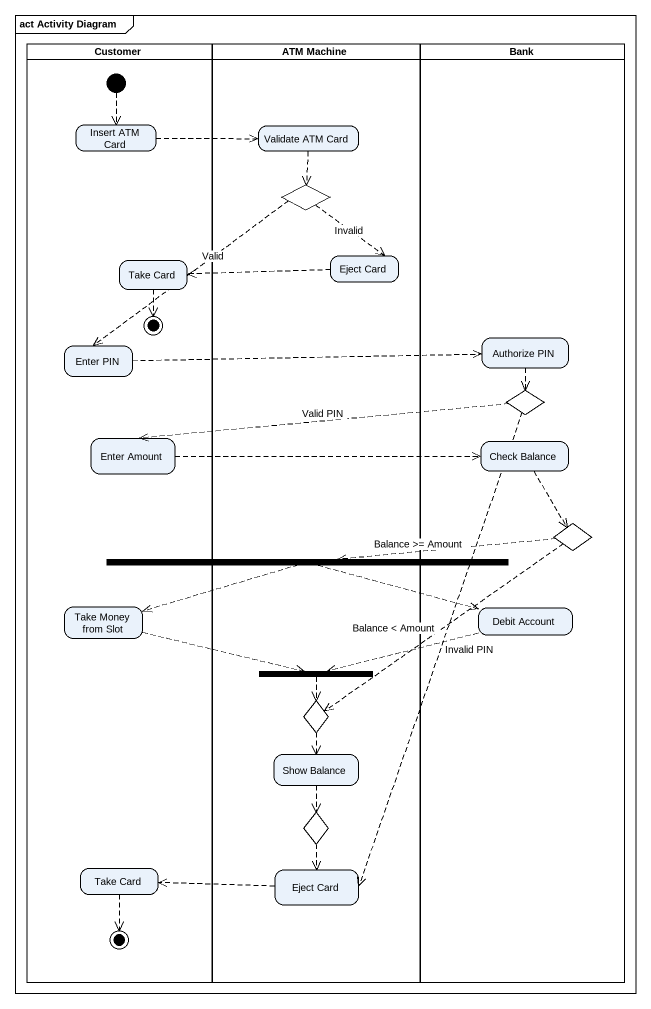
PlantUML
@startuml
mainframe act Activity Diagram
hide empty description
state Customer <<partition>> {
  state "Insert ATM Card" as Insert_ATM_Card
  state "Take Card" as Take_Card
  state "Enter PIN" as Enter_PIN
  state final1 <<end>>
  state "Enter Amount" as Enter_Amount
  state "Take Money from Slot" as Take_Money_from_Slot
  state "Take Card" as Take_Card_2
  state final2 <<end>>
  [*] -[dashed]-> Insert_ATM_Card
}
state "ATM Machine" as ATM_Machine <<partition>> {
  state "Validate ATM Card" as Validate_ATM_Card
  state choice1 <<choice>>
  state "Eject Card" as Eject_Card
  state fork2 <<join>>
  state choice4 <<choice>>
  state "Show Balance" as Show_Balance
  state choice5 <<choice>>
  state "Eject Card" as Eject_Card_2
}
state Bank <<partition>> {
  state "Authorize PIN" as Authorize_PIN
  state choice2 <<choice>>
  state "Check Balance" as Check_Balance
  state choice3 <<choice>>
  state "Debit Account" as Debit_Account
}
state fork1 <<fork>>
Insert_ATM_Card -right[dashed]-> Validate_ATM_Card
Validate_ATM_Card -[dashed]-> choice1
choice1 -[dashed]-> Eject_Card : Invalid
choice1 -[dashed]-> Enter_PIN : Valid
Take_Card -[dashed]-> final1
Eject_Card -left[dashed]-> Take_Card
Enter_PIN -right[dashed]-> Authorize_PIN
Authorize_PIN -[dashed]-> choice2
choice2 -left[dashed]-> Enter_Amount : Valid PIN
choice2 -[dashed]-> Eject_Card_2 : Invalid PIN
Enter_Amount -right[dashed]-> Check_Balance
Check_Balance -[dashed]-> choice3
fork1 -left[dashed]-> Take_Money_from_Slot
fork1 -right[dashed]-> Debit_Account
choice3 -left[dashed]-> fork1 : Balance >= Amount
choice3 -[dashed]-> choice4 : Balance < Amount
Take_Money_from_Slot -right[dashed]-> fork2
Debit_Account -left[dashed]-> fork2
fork2 -[dashed]-> choice4
choice4 -[dashed]-> Show_Balance
Show_Balance -[dashed]-> choice5
choice5 -[dashed]-> Eject_Card_2
Take_Card_2 -[dashed]-> final2
Eject_Card_2 -left[dashed]-> Take_Card_2
@enduml
